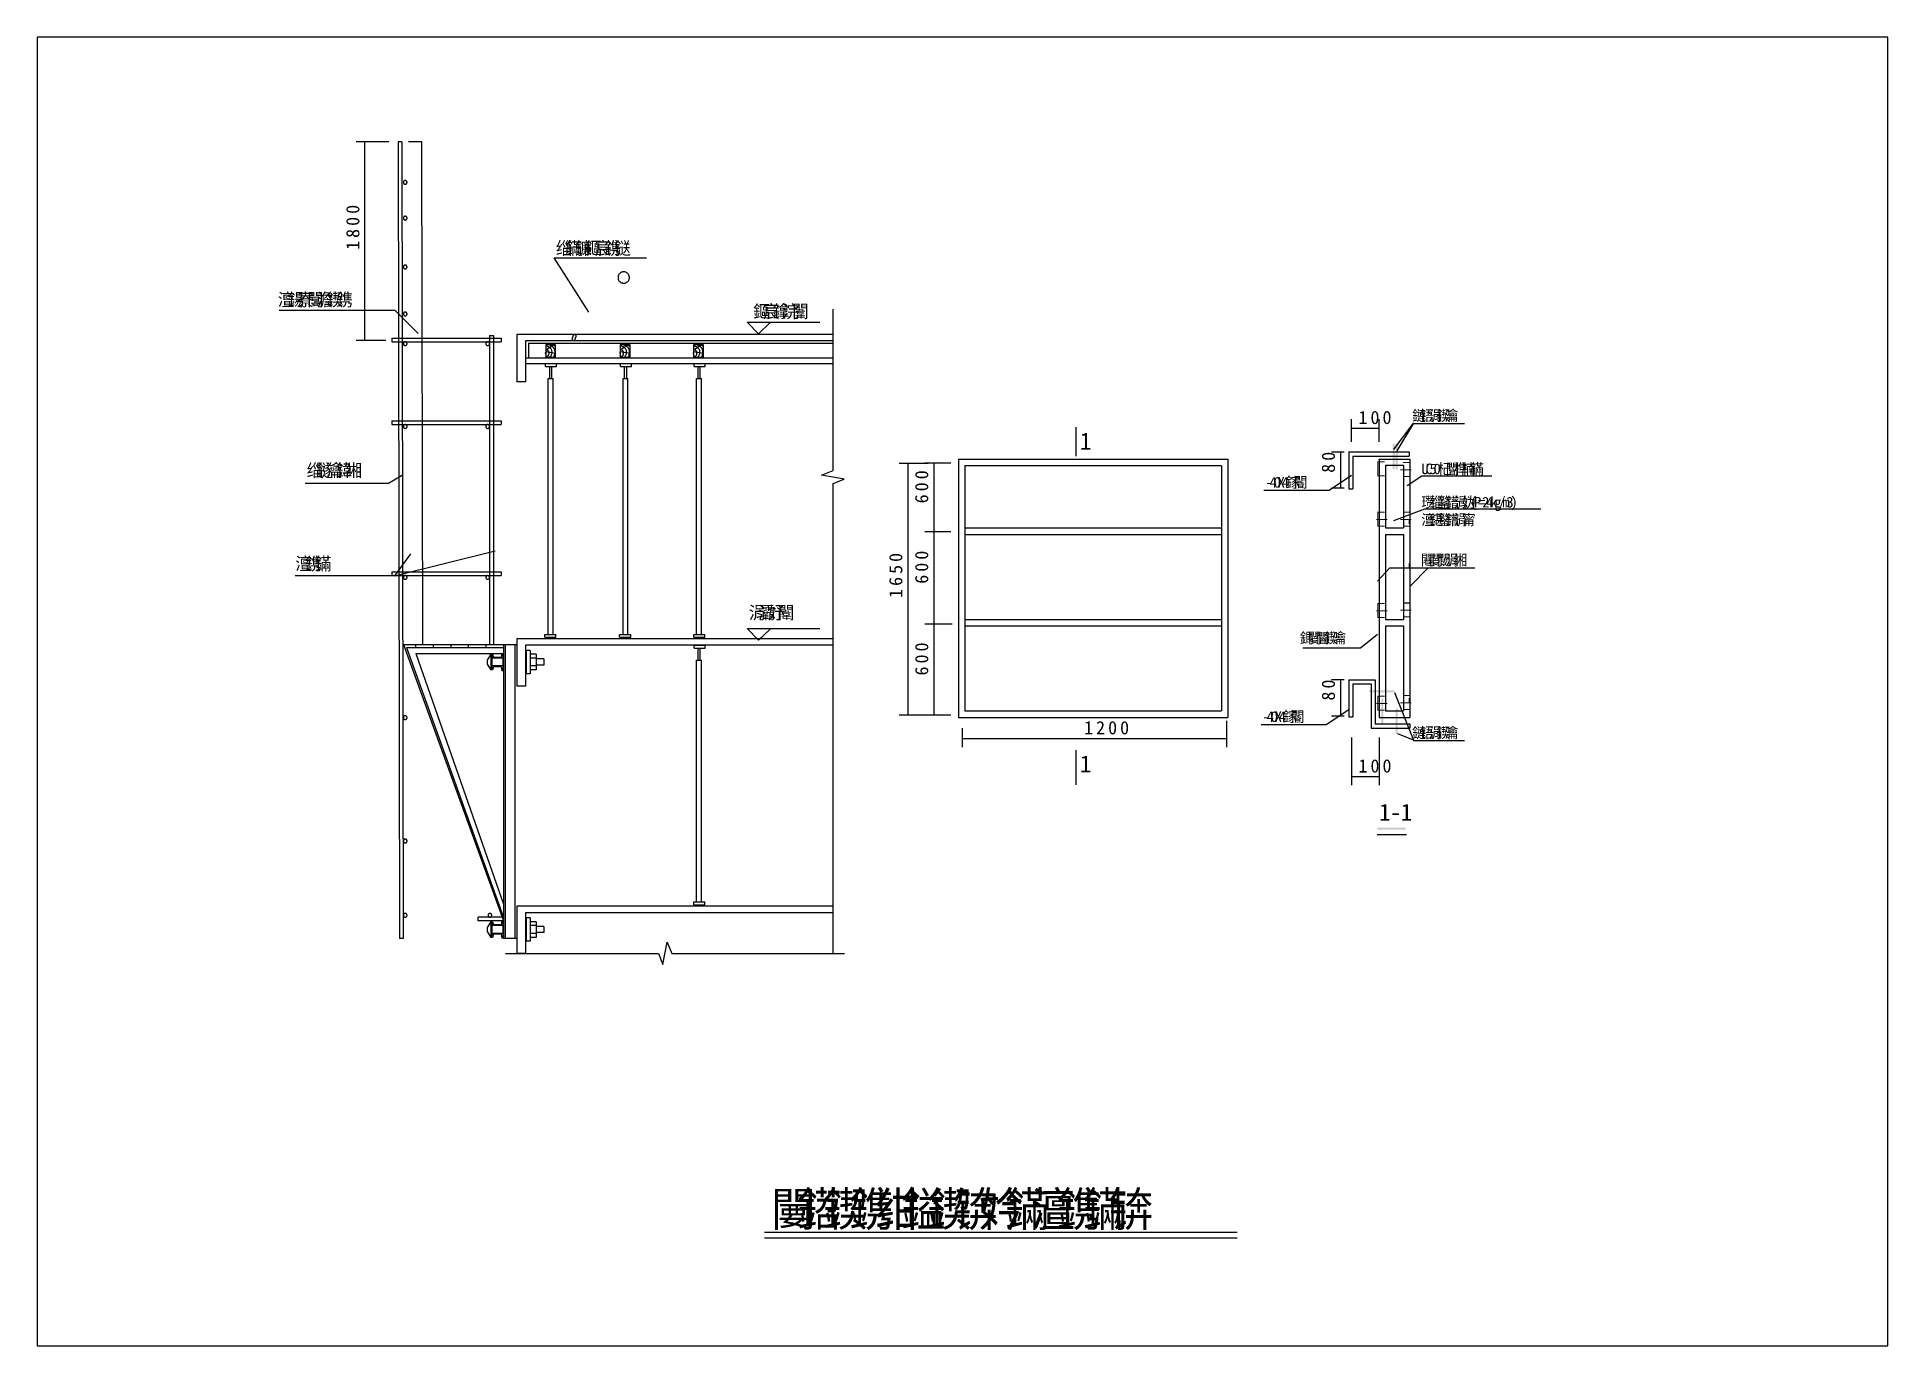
# Model space of a CAD drawing. Header units: metres. Extents: x 0 to 420, y 0 to 297.
import ezdxf

# ---------------------------------------------------------------- set-up
doc = ezdxf.new("R2010")
doc.units = ezdxf.units.M

msp = doc.modelspace()

# ---------------------------------------------------------------- linework, layer by layer
for p, q in [((420, 297), (0, 297)), ((0, 297), (0, 0)), ((420, 0), (420, 297)), ((79.86, 273.2), (72.39, 273.2)), ((74.39, 228.15), (74.39, 273.2)), ((81.96, 273.2), (82.26, 92.46)), ((82.81, 273.2), (81.96, 273.2)), ((82.81, 273.2), (83.11, 92.46)), ((87.29, 273.21), (84.3, 273.21)), ((87.21, 273.21), (87.44, 159.13)), ((125.21, 234.55), (117.35, 246.89)), ((117.35, 246.89), (138.3, 246.89)), ((180.63, 198.65), (180.63, 235.28)), ((81.26, 234.95), (54.91, 234.95)), ((86.48, 229.73), (81.26, 234.95)), ((161.16, 232.31), (177.66, 232.31)), ((161.16, 232.31), (163.7, 229.67)), ((163.7, 229.67), (166.35, 232.21)), ((79.16, 228.15), (72.39, 228.15)), ((80.49, 228.7), (105.32, 228.7)), ((80.49, 228.7), (80.49, 227.85)), ((80.49, 227.85), (105.32, 227.85)), ((102.69, 229.28), (102.69, 159.13)), ((102.69, 229.28), (103.55, 229.28)), ((103.55, 229.28), (103.55, 159.13)), ((105.32, 228.7), (105.32, 227.85)), ((108.88, 229.54), (108.88, 218.79)), ((180.63, 229.54), (108.88, 229.54)), ((110.81, 228.06), (110.81, 218.79)), ((180.63, 228.06), (110.81, 228.06)), ((111.54, 227.55), (180.63, 227.55)), ((111.54, 227.51), (111.54, 224.19)), ((117.67, 227.17), (115.42, 227.17)), ((115.42, 226.03), (117.18, 227.17)), ((115.42, 227.17), (115.42, 224.39)), ((115.42, 227.17), (115.42, 227.17)), ((117.67, 224.39), (117.67, 227.17)), ((121.75, 229.48), (121.33, 228.36)), ((121.33, 228.36), (121.98, 228.1)), ((122.4, 229.24), (121.75, 229.48)), ((121.98, 228.1), (122.4, 229.24)), ((132.34, 227.17), (132.34, 224.39)), ((132.34, 226.03), (134.09, 227.17)), ((132.34, 227.17), (132.34, 227.17)), ((134.58, 227.17), (132.34, 227.17)), ((134.58, 224.39), (134.58, 227.17)), ((148.98, 226.03), (150.74, 227.17)), ((151.23, 227.17), (148.98, 227.17)), ((148.98, 227.17), (148.98, 224.39)), ((148.98, 227.17), (148.98, 227.17)), ((151.23, 224.39), (151.23, 227.17)), ((110.81, 224.19), (180.63, 224.19)), ((110.81, 222.96), (180.63, 222.96)), ((115.39, 222.89), (117.9, 222.89)), ((115.39, 222.24), (115.39, 222.89)), ((115.42, 225.64), (117.67, 225.3)), ((115.42, 224.39), (117.67, 224.39)), ((117.9, 222.24), (117.9, 222.89)), ((132.34, 225.64), (134.58, 225.3)), ((132.34, 224.39), (134.58, 224.39)), ((132.39, 222.89), (134.9, 222.89)), ((132.39, 222.24), (132.39, 222.89)), ((134.9, 222.24), (134.9, 222.89)), ((148.98, 225.64), (151.23, 225.3)), ((148.98, 224.39), (151.23, 224.39)), ((149.08, 222.89), (151.59, 222.89)), ((149.08, 222.24), (149.08, 222.89)), ((151.59, 222.24), (151.59, 222.89)), ((110.81, 218.79), (108.88, 218.79)), ((115.39, 222.24), (117.9, 222.24)), ((116.02, 161.55), (116.02, 219.5)), ((116.02, 219.5), (117.14, 219.5)), ((116.33, 219.5), (116.33, 222.24)), ((116.8, 219.5), (116.8, 222.24)), ((117.14, 161.55), (117.14, 219.5)), ((132.39, 222.24), (134.9, 222.24)), ((132.97, 161.55), (132.97, 219.5)), ((132.97, 219.5), (134.09, 219.5)), ((133.33, 219.5), (133.33, 222.24)), ((133.8, 219.5), (133.8, 222.24)), ((134.09, 161.55), (134.09, 219.5)), ((149.08, 222.24), (151.59, 222.24)), ((149.67, 161.55), (149.67, 219.5)), ((149.67, 219.5), (150.79, 219.5)), ((150.02, 219.5), (150.02, 222.24)), ((150.49, 219.5), (150.49, 222.24)), ((150.79, 161.55), (150.79, 219.5)), ((298.26, 205.14), (298.26, 210.27)), ((304.58, 205.14), (304.58, 210.27)), ((80.49, 209.91), (105.32, 209.91)), ((80.49, 209.91), (80.49, 209.06)), ((80.49, 209.06), (105.32, 209.06)), ((105.32, 209.91), (105.32, 209.06)), ((235.71, 208.45), (235.71, 201.88)), ((298.26, 208.27), (304.58, 208.27)), ((307.85, 203.42), (312.32, 209.4)), ((312.32, 209.4), (308.58, 203.11)), ((312.26, 209.31), (323.93, 209.31)), ((296.6, 202.82), (293.75, 202.82)), ((295.75, 202.82), (295.75, 194.61)), ((297.63, 202.87), (297.63, 194.46)), ((297.63, 202.87), (311.39, 202.87)), ((298.6, 201.9), (311.39, 201.9)), ((298.6, 201.9), (298.6, 194.46)), ((311.39, 202.87), (311.39, 201.9)), ((83.08, 197.67), (79.76, 195.68)), ((178.02, 197.61), (180.63, 198.65)), ((183.13, 196.69), (178.02, 197.61)), ((202.21, 200.27), (195.6, 200.27)), ((197.6, 200.27), (197.6, 143.13)), ((207.36, 200.29), (201.48, 200.29)), ((203.48, 200.29), (203.48, 184.76)), ((209.08, 201.2), (270.24, 201.2)), ((209.08, 201.2), (209.08, 142.63)), ((210.53, 199.7), (210.57, 199.75)), ((210.53, 199.7), (210.53, 144.13)), ((210.57, 199.75), (268.74, 199.75)), ((268.79, 199.7), (268.79, 144.13)), ((270.24, 201.2), (270.24, 142.63)), ((298.29, 197.48), (293.17, 194.07)), ((304.53, 201.15), (304.58, 201.2)), ((304.53, 201.15), (304.53, 142.63)), ((304.58, 201.2), (311.47, 201.2)), ((305.98, 199.83), (305.98, 185.61)), ((305.98, 199.83), (310.03, 199.83)), ((305.98, 199.7), (306.03, 199.75)), ((310.03, 199.83), (310.03, 185.61)), ((310.89, 195.23), (314.25, 197.43)), ((311.47, 201.2), (311.47, 142.63)), ((314.25, 197.43), (330.13, 197.43)), ((79.76, 195.68), (60.87, 195.68)), ((180.63, 195.66), (183.13, 196.69)), ((180.63, 89.04), (180.63, 195.66)), ((293.17, 194.07), (278.39, 194.07)), ((296.6, 194.61), (293.75, 194.61)), ((297.63, 194.46), (298.6, 194.46)), ((307.91, 187.29), (314.88, 189.98)), ((310.03, 189.5), (309.98, 189.55)), ((314.88, 189.98), (341.21, 189.98)), ((210.53, 185.61), (268.79, 185.61)), ((305.98, 185.61), (310.03, 185.61)), ((311.39, 187.5), (311.39, 186.53)), ((207.36, 184.76), (201.48, 184.76)), ((207.36, 184.76), (201.48, 184.76)), ((203.48, 184.76), (203.48, 163.81)), ((210.53, 184.16), (268.79, 184.16)), ((305.98, 184.16), (305.98, 164.85)), ((305.98, 184.16), (310.03, 184.16)), ((310.03, 184.16), (310.03, 164.85)), ((81.09, 174.75), (103.95, 180.38)), ((84.73, 179.71), (81.09, 174.75)), ((304.2, 173.55), (306.93, 176.59)), ((306.93, 176.59), (326.26, 176.59)), ((311.39, 177.52), (311.39, 176.55)), ((311.66, 172.5), (315.65, 176.59)), ((81.09, 174.75), (58.55, 174.75)), ((80.49, 175.66), (105.32, 175.66)), ((80.49, 175.66), (80.49, 174.81)), ((80.49, 174.81), (105.32, 174.81)), ((105.32, 175.66), (105.32, 174.81)), ((310.03, 174.35), (309.98, 174.4)), ((310.03, 168.91), (309.98, 168.96)), ((310.03, 169.22), (310.03, 164.85)), ((207.62, 163.81), (201.48, 163.81)), ((207.62, 163.81), (201.48, 163.81)), ((203.48, 163.81), (203.48, 143.11)), ((210.53, 164.85), (268.79, 164.85)), ((305.98, 164.85), (310.03, 164.85)), ((180.63, 160.46), (108.88, 160.46)), ((108.88, 160.46), (108.88, 149.72)), ((115.2, 161.45), (117.71, 161.45)), ((115.2, 160.8), (115.2, 161.45)), ((115.2, 160.8), (117.71, 160.8)), ((117.71, 160.8), (117.71, 161.45)), ((132.2, 160.8), (132.2, 161.45)), ((132.2, 161.45), (134.71, 161.45)), ((132.2, 160.8), (134.71, 160.8)), ((134.71, 160.8), (134.71, 161.45)), ((149.05, 161.45), (151.56, 161.45)), ((149.05, 160.8), (149.05, 161.45)), ((149.05, 160.8), (151.56, 160.8)), ((151.56, 160.8), (151.56, 161.45)), ((161.16, 162.79), (177.66, 162.79)), ((161.16, 162.79), (163.7, 160.14)), ((163.7, 160.14), (166.35, 162.68)), ((210.53, 163.4), (268.79, 163.4)), ((304.15, 161.41), (300.3, 158.33)), ((305.98, 163.4), (305.98, 144.08)), ((305.98, 163.4), (310.03, 163.4)), ((310.03, 163.4), (310.03, 149.91)), ((310.03, 163.4), (310.03, 144.08)), ((83.12, 159.13), (105.86, 96.45)), ((83.12, 159.13), (108.88, 159.13)), ((83.85, 158.46), (105.86, 97.25)), ((83.85, 158.46), (105.86, 158.46)), ((85.87, 159.13), (85.87, 158.46)), ((85.99, 157.13), (105.86, 100.25)), ((85.99, 157.13), (105.86, 157.13)), ((89.87, 159.13), (89.87, 158.46)), ((93.87, 159.13), (93.87, 158.46)), ((97.86, 159.13), (97.86, 158.46)), ((101.86, 159.13), (101.86, 158.46)), ((103.01, 156.95), (102.13, 155.62)), ((102.13, 155.62), (102.13, 154.73)), ((103.01, 156.95), (103.01, 153.4)), ((103.37, 156.95), (103.01, 156.95)), ((103.19, 156.95), (103.19, 153.4)), ((105.68, 156.07), (103.19, 156.07)), ((103.37, 156.95), (103.55, 156.24)), ((105.32, 156.24), (103.55, 156.24)), ((105.5, 157.13), (105.32, 156.24)), ((105.68, 157.13), (105.68, 153.22)), ((105.86, 159.13), (105.86, 92.54)), ((105.86, 157.13), (105.86, 153.22)), ((106.21, 159.13), (106.21, 92.54)), ((108.43, 159.13), (108.43, 92.54)), ((180.63, 158.99), (110.81, 158.99)), ((110.81, 158.99), (110.81, 149.72)), ((111.02, 157.84), (111.02, 152.51)), ((111.91, 157.84), (111.02, 157.84)), ((111.91, 157.84), (111.91, 152.51)), ((113.24, 156.95), (111.91, 156.95)), ((113.24, 156.07), (111.91, 156.07)), ((113.24, 156.95), (113.24, 153.4)), ((115.02, 155.89), (113.24, 155.89)), ((115.02, 155.89), (115.02, 154.47)), ((149.08, 158.99), (151.59, 158.99)), ((149.08, 158.34), (149.08, 158.99)), ((149.08, 158.34), (151.59, 158.34)), ((149.67, 100.87), (149.67, 155.6)), ((149.67, 155.6), (150.79, 155.6)), ((150.02, 155.6), (150.02, 158.34)), ((150.49, 155.6), (150.49, 158.34)), ((150.79, 100.87), (150.79, 155.6)), ((151.59, 158.34), (151.59, 158.99)), ((300.3, 158.33), (287.21, 158.33)), ((310.03, 159.41), (309.98, 159.46)), ((102.13, 154.73), (103.01, 153.4)), ((103.37, 153.4), (103.01, 153.4)), ((105.68, 154.29), (103.19, 154.29)), ((103.55, 154.11), (103.37, 153.4)), ((105.32, 154.11), (103.55, 154.11)), ((105.32, 154.11), (105.5, 153.22)), ((105.86, 153.22), (105.5, 153.22)), ((111.91, 152.51), (111.02, 152.51)), ((113.24, 154.29), (111.91, 154.29)), ((113.24, 153.4), (111.91, 153.4)), ((115.02, 154.47), (113.24, 154.47)), ((110.81, 149.72), (108.88, 149.72)), ((296.6, 151.13), (293.75, 151.13)), ((295.75, 151.13), (295.75, 142.93)), ((297.63, 151.18), (297.63, 142.78)), ((297.63, 151.18), (303.67, 151.18)), ((298.6, 150.22), (298.6, 142.78)), ((298.6, 150.22), (302.7, 150.22)), ((302.7, 150.22), (302.7, 150.21)), ((302.7, 150.21), (302.7, 140.19)), ((303.67, 151.18), (303.67, 141.16)), ((303.67, 151.18), (303.67, 151.18)), ((308.01, 148.31), (312.32, 137.45)), ((310.03, 147.91), (309.98, 147.96)), ((202.21, 143.13), (195.6, 143.13)), ((207.36, 143.11), (201.48, 143.11)), ((210.53, 144.13), (210.57, 144.08)), ((210.57, 144.08), (268.74, 144.08)), ((268.74, 144.08), (268.79, 144.13)), ((297.63, 144.31), (292.51, 140.91)), ((296.6, 142.93), (293.75, 142.93)), ((305.98, 144.08), (310.03, 144.08)), ((311.39, 146.99), (311.39, 146.03)), ((209.08, 142.63), (270.24, 142.63)), ((209.9, 140.17), (209.9, 135.87)), ((269.9, 141.81), (269.9, 135.87)), ((292.51, 140.91), (277.74, 140.91)), ((297.63, 142.78), (298.6, 142.78)), ((302.7, 140.19), (303.67, 140.19)), ((302.7, 140.19), (302.71, 140.19)), ((302.71, 140.19), (311.47, 140.19)), ((303.67, 141.16), (303.67, 141.15)), ((303.67, 141.15), (311.47, 141.15)), ((304.53, 142.63), (311.47, 142.63)), ((312.32, 137.45), (308.75, 138.87)), ((311.47, 141.15), (311.47, 140.19)), ((311.47, 141.15), (311.47, 141.15)), ((311.47, 140.19), (311.47, 140.19)), ((209.9, 137.87), (269.9, 137.87)), ((235.71, 135.21), (235.71, 127.33)), ((298.26, 138.07), (298.26, 127.21)), ((304.58, 138.07), (304.58, 127.21)), ((312.26, 137.36), (323.93, 137.36)), ((298.26, 129.21), (304.58, 129.21)), ((304.11, 116.08), (310.78, 116.08)), ((105.43, 97.3), (100.1, 97.3)), ((100.1, 96.45), (100.1, 97.3)), ((180.63, 99.78), (108.88, 99.78)), ((108.88, 99.78), (108.88, 89.04)), ((110.81, 98.31), (110.81, 89.04)), ((180.63, 98.31), (110.81, 98.31)), ((111.02, 97.16), (111.02, 91.83)), ((111.91, 97.16), (111.02, 97.16)), ((111.91, 97.16), (111.91, 91.83)), ((149.05, 100.77), (151.56, 100.77)), ((149.05, 100.12), (149.05, 100.77)), ((149.05, 100.12), (151.56, 100.12)), ((151.56, 100.12), (151.56, 100.77)), ((83.11, 92.46), (82.26, 92.46)), ((105.86, 96.45), (100.1, 96.45)), ((103.01, 96.27), (102.13, 94.94)), ((102.13, 94.94), (102.13, 94.05)), ((102.13, 94.05), (103.01, 92.72)), ((103.01, 96.27), (103.01, 92.72)), ((103.37, 96.27), (103.01, 96.27)), ((103.37, 92.72), (103.01, 92.72)), ((103.19, 96.27), (103.19, 92.72)), ((105.68, 95.39), (103.19, 95.39)), ((105.68, 93.61), (103.19, 93.61)), ((103.37, 96.27), (103.55, 95.56)), ((103.55, 93.43), (103.37, 92.72)), ((105.32, 95.56), (103.55, 95.56)), ((105.32, 93.43), (103.55, 93.43)), ((105.5, 96.45), (105.32, 95.56)), ((105.32, 93.43), (105.5, 92.54)), ((105.86, 92.54), (105.5, 92.54)), ((105.68, 96.45), (105.68, 92.54)), ((105.86, 96.45), (105.86, 92.54)), ((105.86, 92.54), (108.88, 92.54)), ((113.24, 96.27), (111.91, 96.27)), ((113.24, 95.39), (111.91, 95.39)), ((113.24, 93.61), (111.91, 93.61)), ((113.24, 92.72), (111.91, 92.72)), ((113.24, 96.27), (113.24, 92.72)), ((115.02, 95.21), (113.24, 95.21)), ((115.02, 93.79), (113.24, 93.79)), ((115.02, 95.21), (115.02, 93.79)), ((106.32, 89.04), (141.01, 89.04)), ((110.81, 89.04), (108.88, 89.04)), ((111.91, 91.83), (111.02, 91.83)), ((141.01, 89.04), (142.04, 86.54)), ((142.04, 86.54), (142.96, 91.65)), ((142.96, 91.65), (144.01, 89.04)), ((144.01, 89.04), (183.25, 89.04)), ((165.07, 25.84), (272.36, 25.84)), ((165.07, 24.52), (272.36, 24.52)), ((0, 0), (420, 0))]:
    msp.add_line(p, q)
for points in [[(83.97, 264.01), (83.97, 264.05), (83.96, 264.09), (83.95, 264.13), (83.94, 264.17), (83.92, 264.21), (83.9, 264.25), (83.87, 264.28), (83.85, 264.31), (83.82, 264.34), (83.78, 264.37), (83.75, 264.39), (83.71, 264.4), (83.67, 264.42), (83.63, 264.43), (83.59, 264.44), (83.54, 264.44), (83.5, 264.44), (83.46, 264.43), (83.42, 264.42), (83.38, 264.4), (83.34, 264.39), (83.31, 264.37), (83.27, 264.34), (83.24, 264.31), (83.22, 264.28), (83.19, 264.25), (83.17, 264.21), (83.15, 264.17), (83.14, 264.13), (83.13, 264.09), (83.12, 264.05), (83.12, 264.01), (83.12, 263.97), (83.13, 263.93), (83.14, 263.89), (83.15, 263.85), (83.17, 263.81), (83.19, 263.77), (83.22, 263.74), (83.24, 263.71), (83.27, 263.68), (83.31, 263.66), (83.34, 263.64), (83.38, 263.62), (83.42, 263.6), (83.46, 263.59), (83.5, 263.59), (83.54, 263.58), (83.59, 263.59), (83.63, 263.59), (83.67, 263.6), (83.71, 263.62), (83.75, 263.64), (83.78, 263.66), (83.82, 263.68), (83.85, 263.71), (83.87, 263.74), (83.9, 263.77), (83.92, 263.81), (83.94, 263.85), (83.95, 263.89), (83.96, 263.93), (83.97, 263.97), (83.97, 264.01)], [(83.97, 255.91), (83.97, 255.95), (83.96, 255.99), (83.95, 256.03), (83.94, 256.07), (83.92, 256.11), (83.9, 256.14), (83.87, 256.18), (83.85, 256.21), (83.82, 256.24), (83.78, 256.26), (83.75, 256.28), (83.71, 256.3), (83.67, 256.31), (83.63, 256.32), (83.59, 256.33), (83.54, 256.33), (83.5, 256.33), (83.46, 256.32), (83.42, 256.31), (83.38, 256.3), (83.34, 256.28), (83.31, 256.26), (83.27, 256.24), (83.24, 256.21), (83.22, 256.18), (83.19, 256.14), (83.17, 256.11), (83.15, 256.07), (83.14, 256.03), (83.13, 255.99), (83.12, 255.95), (83.12, 255.91), (83.12, 255.86), (83.13, 255.82), (83.14, 255.78), (83.15, 255.74), (83.17, 255.71), (83.19, 255.67), (83.22, 255.64), (83.24, 255.6), (83.27, 255.58), (83.31, 255.55), (83.34, 255.53), (83.38, 255.51), (83.42, 255.5), (83.46, 255.49), (83.5, 255.48), (83.54, 255.48), (83.59, 255.48), (83.63, 255.49), (83.67, 255.5), (83.71, 255.51), (83.75, 255.53), (83.78, 255.55), (83.82, 255.58), (83.85, 255.6), (83.87, 255.64), (83.9, 255.67), (83.92, 255.71), (83.94, 255.74), (83.95, 255.78), (83.96, 255.82), (83.97, 255.86), (83.97, 255.91)], [(83.97, 244.84), (83.97, 244.88), (83.96, 244.92), (83.95, 244.96), (83.94, 245), (83.92, 245.04), (83.9, 245.07), (83.87, 245.11), (83.85, 245.14), (83.82, 245.17), (83.78, 245.19), (83.75, 245.21), (83.71, 245.23), (83.67, 245.24), (83.63, 245.25), (83.59, 245.26), (83.54, 245.26), (83.5, 245.26), (83.46, 245.25), (83.42, 245.24), (83.38, 245.23), (83.34, 245.21), (83.31, 245.19), (83.27, 245.17), (83.24, 245.14), (83.22, 245.11), (83.19, 245.07), (83.17, 245.04), (83.15, 245), (83.14, 244.96), (83.13, 244.92), (83.12, 244.88), (83.12, 244.84), (83.12, 244.8), (83.13, 244.75), (83.14, 244.71), (83.15, 244.67), (83.17, 244.64), (83.19, 244.6), (83.22, 244.57), (83.24, 244.54), (83.27, 244.51), (83.31, 244.48), (83.34, 244.46), (83.38, 244.44), (83.42, 244.43), (83.46, 244.42), (83.5, 244.41), (83.54, 244.41), (83.59, 244.41), (83.63, 244.42), (83.67, 244.43), (83.71, 244.44), (83.75, 244.46), (83.78, 244.48), (83.82, 244.51), (83.85, 244.54), (83.87, 244.57), (83.9, 244.6), (83.92, 244.64), (83.94, 244.67), (83.95, 244.71), (83.96, 244.75), (83.97, 244.8), (83.97, 244.84)], [(134.41, 242.43), (134.41, 242.55), (134.39, 242.68), (134.36, 242.8), (134.31, 242.92), (134.26, 243.04), (134.2, 243.15), (134.12, 243.25), (134.03, 243.34), (133.94, 243.43), (133.84, 243.5), (133.73, 243.57), (133.62, 243.62), (133.5, 243.67), (133.37, 243.7), (133.25, 243.71), (133.12, 243.72), (132.99, 243.71), (132.87, 243.7), (132.75, 243.67), (132.63, 243.62), (132.51, 243.57), (132.4, 243.5), (132.3, 243.43), (132.21, 243.34), (132.12, 243.25), (132.05, 243.15), (131.98, 243.04), (131.93, 242.92), (131.88, 242.8), (131.85, 242.68), (131.83, 242.55), (131.83, 242.43), (131.83, 242.3), (131.85, 242.18), (131.88, 242.05), (131.93, 241.93), (131.98, 241.82), (132.05, 241.71), (132.12, 241.61), (132.21, 241.51), (132.3, 241.43), (132.4, 241.35), (132.51, 241.29), (132.63, 241.23), (132.75, 241.19), (132.87, 241.16), (132.99, 241.14), (133.12, 241.14), (133.25, 241.14), (133.37, 241.16), (133.5, 241.19), (133.62, 241.23), (133.73, 241.29), (133.84, 241.35), (133.94, 241.43), (134.03, 241.51), (134.12, 241.61), (134.2, 241.71), (134.26, 241.82), (134.31, 241.93), (134.36, 242.05), (134.39, 242.18), (134.41, 242.3), (134.41, 242.43)], [(83.97, 234.18), (83.97, 234.22), (83.96, 234.26), (83.95, 234.3), (83.94, 234.34), (83.92, 234.38), (83.9, 234.42), (83.87, 234.45), (83.85, 234.48), (83.82, 234.51), (83.78, 234.53), (83.75, 234.55), (83.71, 234.57), (83.67, 234.59), (83.63, 234.6), (83.59, 234.6), (83.54, 234.6), (83.5, 234.6), (83.46, 234.6), (83.42, 234.59), (83.38, 234.57), (83.34, 234.55), (83.31, 234.53), (83.27, 234.51), (83.24, 234.48), (83.22, 234.45), (83.19, 234.42), (83.17, 234.38), (83.15, 234.34), (83.14, 234.3), (83.13, 234.26), (83.12, 234.22), (83.12, 234.18), (83.12, 234.14), (83.13, 234.1), (83.14, 234.05), (83.15, 234.02), (83.17, 233.98), (83.19, 233.94), (83.22, 233.91), (83.24, 233.88), (83.27, 233.85), (83.31, 233.82), (83.34, 233.8), (83.38, 233.78), (83.42, 233.77), (83.46, 233.76), (83.5, 233.75), (83.54, 233.75), (83.59, 233.75), (83.63, 233.76), (83.67, 233.77), (83.71, 233.78), (83.75, 233.8), (83.78, 233.82), (83.82, 233.85), (83.85, 233.88), (83.87, 233.91), (83.9, 233.94), (83.92, 233.98), (83.94, 234.02), (83.95, 234.05), (83.96, 234.1), (83.97, 234.14), (83.97, 234.18)], [(83.97, 227.43), (83.97, 227.47), (83.96, 227.51), (83.95, 227.55), (83.94, 227.59), (83.92, 227.63), (83.9, 227.66), (83.87, 227.7), (83.85, 227.73), (83.82, 227.75), (83.78, 227.78), (83.75, 227.8), (83.71, 227.82), (83.67, 227.83), (83.63, 227.84), (83.59, 227.85), (83.54, 227.85), (83.5, 227.85), (83.46, 227.84), (83.42, 227.83), (83.38, 227.82), (83.34, 227.8), (83.31, 227.78), (83.27, 227.75), (83.24, 227.73), (83.22, 227.7), (83.19, 227.66), (83.17, 227.63), (83.15, 227.59), (83.14, 227.55), (83.13, 227.51), (83.12, 227.47), (83.12, 227.43), (83.12, 227.38), (83.13, 227.34), (83.14, 227.3), (83.15, 227.26), (83.17, 227.22), (83.19, 227.19), (83.22, 227.15), (83.24, 227.12), (83.27, 227.1), (83.31, 227.07), (83.34, 227.05), (83.38, 227.03), (83.42, 227.02), (83.46, 227.01), (83.5, 227), (83.54, 227), (83.59, 227), (83.63, 227.01), (83.67, 227.02), (83.71, 227.03), (83.75, 227.05), (83.78, 227.07), (83.82, 227.1), (83.85, 227.12), (83.87, 227.15), (83.9, 227.19), (83.92, 227.22), (83.94, 227.26), (83.95, 227.3), (83.96, 227.34), (83.97, 227.38), (83.97, 227.43)], [(102.69, 227.43), (102.69, 227.47), (102.69, 227.51), (102.68, 227.55), (102.66, 227.59), (102.64, 227.63), (102.62, 227.66), (102.6, 227.7), (102.57, 227.73), (102.54, 227.75), (102.5, 227.78), (102.47, 227.8), (102.43, 227.82), (102.39, 227.83), (102.35, 227.84), (102.31, 227.85), (102.27, 227.85), (102.23, 227.85), (102.18, 227.84), (102.14, 227.83), (102.1, 227.82), (102.07, 227.8), (102.03, 227.78), (102, 227.75), (101.97, 227.73), (101.94, 227.7), (101.91, 227.66), (101.89, 227.63), (101.87, 227.59), (101.86, 227.55), (101.85, 227.51), (101.84, 227.47), (101.84, 227.43), (101.84, 227.38), (101.85, 227.34), (101.86, 227.3), (101.87, 227.26), (101.89, 227.22), (101.91, 227.19), (101.94, 227.15), (101.97, 227.12), (102, 227.1), (102.03, 227.07), (102.07, 227.05), (102.1, 227.03), (102.14, 227.02), (102.18, 227.01), (102.23, 227), (102.27, 227), (102.31, 227), (102.35, 227.01), (102.39, 227.02), (102.43, 227.03), (102.47, 227.05), (102.5, 227.07), (102.54, 227.1), (102.57, 227.12), (102.6, 227.15), (102.62, 227.19), (102.64, 227.22), (102.66, 227.26), (102.68, 227.3), (102.69, 227.34), (102.69, 227.38), (102.69, 227.43)], [(116.37, 224.39), (116.47, 224.48), (116.56, 224.58), (116.64, 224.69), (116.71, 224.8), (116.77, 224.93), (116.81, 225.05), (116.85, 225.19), (116.87, 225.32), (116.87, 225.46), (116.87, 225.59), (116.85, 225.73), (116.81, 225.86), (116.77, 225.99), (116.71, 226.11), (116.64, 226.23), (116.56, 226.34), (116.47, 226.44), (116.37, 226.53), (116.26, 226.61), (116.14, 226.68), (116.02, 226.74), (115.89, 226.79), (115.76, 226.82), (115.62, 226.84), (115.48, 226.85), (115.42, 226.84)], [(117.2, 224.39), (117.26, 224.48), (117.35, 224.62), (117.42, 224.78), (117.48, 224.94), (117.52, 225.1), (117.55, 225.27), (117.55, 225.44), (117.55, 225.61), (117.52, 225.78), (117.48, 225.94), (117.42, 226.1), (117.35, 226.26), (117.26, 226.4), (117.16, 226.54), (117.05, 226.66), (116.92, 226.78), (116.78, 226.88), (116.64, 226.97), (116.49, 227.04), (116.33, 227.1), (116.16, 227.14), (115.99, 227.16), (115.82, 227.17), (115.78, 227.17)], [(117.67, 226.71), (117.64, 226.73), (117.47, 226.89), (117.27, 227.03), (117.07, 227.15), (117.04, 227.17)], [(133.28, 224.39), (133.38, 224.48), (133.47, 224.58), (133.55, 224.69), (133.62, 224.8), (133.68, 224.93), (133.73, 225.05), (133.76, 225.19), (133.78, 225.32), (133.79, 225.46), (133.78, 225.59), (133.76, 225.73), (133.73, 225.86), (133.68, 225.99), (133.62, 226.11), (133.55, 226.23), (133.47, 226.34), (133.38, 226.44), (133.28, 226.53), (133.17, 226.61), (133.05, 226.68), (132.93, 226.74), (132.8, 226.79), (132.67, 226.82), (132.54, 226.84), (132.4, 226.85), (132.34, 226.84)], [(134.11, 224.39), (134.18, 224.48), (134.26, 224.62), (134.34, 224.78), (134.39, 224.94), (134.44, 225.1), (134.46, 225.27), (134.47, 225.44), (134.46, 225.61), (134.44, 225.78), (134.39, 225.94), (134.34, 226.1), (134.26, 226.26), (134.18, 226.4), (134.08, 226.54), (133.96, 226.66), (133.84, 226.78), (133.7, 226.88), (133.55, 226.97), (133.4, 227.04), (133.24, 227.1), (133.07, 227.14), (132.91, 227.16), (132.74, 227.17), (132.7, 227.17)], [(134.58, 226.71), (134.56, 226.73), (134.38, 226.89), (134.19, 227.03), (133.98, 227.15), (133.95, 227.17)], [(149.93, 224.39), (150.03, 224.48), (150.12, 224.58), (150.2, 224.69), (150.27, 224.8), (150.33, 224.93), (150.37, 225.05), (150.41, 225.19), (150.43, 225.32), (150.43, 225.46), (150.43, 225.59), (150.41, 225.73), (150.37, 225.86), (150.33, 225.99), (150.27, 226.11), (150.2, 226.23), (150.12, 226.34), (150.03, 226.44), (149.93, 226.53), (149.82, 226.61), (149.7, 226.68), (149.58, 226.74), (149.45, 226.79), (149.32, 226.82), (149.18, 226.84), (149.05, 226.85), (148.98, 226.84)], [(150.76, 224.39), (150.82, 224.48), (150.91, 224.62), (150.98, 224.78), (151.04, 224.94), (151.08, 225.1), (151.11, 225.27), (151.11, 225.44), (151.11, 225.61), (151.08, 225.78), (151.04, 225.94), (150.98, 226.1), (150.91, 226.26), (150.82, 226.4), (150.72, 226.54), (150.61, 226.66), (150.48, 226.78), (150.35, 226.88), (150.2, 226.97), (150.05, 227.04), (149.89, 227.1), (149.72, 227.14), (149.55, 227.16), (149.38, 227.17), (149.35, 227.17)], [(151.23, 226.71), (151.2, 226.73), (151.03, 226.89), (150.83, 227.03), (150.63, 227.15), (150.6, 227.17)], [(115.42, 225.49), (115.41, 225.47), (115.39, 225.45), (115.37, 225.42), (115.36, 225.39), (115.35, 225.36), (115.34, 225.33), (115.34, 225.3), (115.33, 225.27), (115.34, 225.23), (115.34, 225.2), (115.35, 225.17), (115.36, 225.14), (115.37, 225.11), (115.39, 225.08), (115.41, 225.06), (115.42, 225.04)], [(115.42, 224.46), (115.47, 224.46), (115.55, 224.47), (115.62, 224.49), (115.7, 224.52), (115.77, 224.55), (115.84, 224.59), (115.9, 224.64), (115.96, 224.69), (116.01, 224.75), (116.06, 224.82), (116.1, 224.89), (116.14, 224.96), (116.16, 225.03), (116.18, 225.11), (116.19, 225.19), (116.2, 225.27), (116.19, 225.35), (116.18, 225.42), (116.16, 225.5), (116.14, 225.58), (116.1, 225.65), (116.06, 225.72), (116.01, 225.78), (115.96, 225.84), (115.9, 225.89), (115.84, 225.94), (115.77, 225.98), (115.7, 226.01), (115.62, 226.04), (115.55, 226.06), (115.47, 226.07), (115.42, 226.07)], [(132.34, 225.49), (132.32, 225.47), (132.3, 225.45), (132.29, 225.42), (132.27, 225.39), (132.26, 225.36), (132.25, 225.33), (132.25, 225.3), (132.25, 225.27), (132.25, 225.23), (132.25, 225.2), (132.26, 225.17), (132.27, 225.14), (132.29, 225.11), (132.3, 225.08), (132.32, 225.06), (132.34, 225.04)], [(132.34, 224.46), (132.38, 224.46), (132.46, 224.47), (132.54, 224.49), (132.61, 224.52), (132.69, 224.55), (132.75, 224.59), (132.82, 224.64), (132.88, 224.69), (132.93, 224.75), (132.98, 224.82), (133.02, 224.89), (133.05, 224.96), (133.08, 225.03), (133.1, 225.11), (133.11, 225.19), (133.11, 225.27), (133.11, 225.35), (133.1, 225.42), (133.08, 225.5), (133.05, 225.58), (133.02, 225.65), (132.98, 225.72), (132.93, 225.78), (132.88, 225.84), (132.82, 225.89), (132.75, 225.94), (132.69, 225.98), (132.61, 226.01), (132.54, 226.04), (132.46, 226.06), (132.38, 226.07), (132.34, 226.07)], [(148.98, 225.49), (148.97, 225.47), (148.95, 225.45), (148.93, 225.42), (148.92, 225.39), (148.91, 225.36), (148.9, 225.33), (148.9, 225.3), (148.89, 225.27), (148.9, 225.23), (148.9, 225.2), (148.91, 225.17), (148.92, 225.14), (148.93, 225.11), (148.95, 225.08), (148.97, 225.06), (148.98, 225.04)], [(148.98, 224.46), (149.03, 224.46), (149.11, 224.47), (149.18, 224.49), (149.26, 224.52), (149.33, 224.55), (149.4, 224.59), (149.46, 224.64), (149.52, 224.69), (149.57, 224.75), (149.62, 224.82), (149.66, 224.89), (149.7, 224.96), (149.72, 225.03), (149.74, 225.11), (149.75, 225.19), (149.76, 225.27), (149.75, 225.35), (149.74, 225.42), (149.72, 225.5), (149.7, 225.58), (149.66, 225.65), (149.62, 225.72), (149.57, 225.78), (149.52, 225.84), (149.46, 225.89), (149.4, 225.94), (149.33, 225.98), (149.26, 226.01), (149.18, 226.04), (149.11, 226.06), (149.03, 226.07), (148.98, 226.07)], [(83.97, 208.63), (83.97, 208.67), (83.96, 208.71), (83.95, 208.75), (83.94, 208.79), (83.92, 208.83), (83.9, 208.87), (83.87, 208.9), (83.85, 208.93), (83.82, 208.96), (83.78, 208.98), (83.75, 209.01), (83.71, 209.02), (83.67, 209.04), (83.63, 209.05), (83.59, 209.05), (83.54, 209.06), (83.5, 209.05), (83.46, 209.05), (83.42, 209.04), (83.38, 209.02), (83.34, 209.01), (83.31, 208.98), (83.27, 208.96), (83.24, 208.93), (83.22, 208.9), (83.19, 208.87), (83.17, 208.83), (83.15, 208.79), (83.14, 208.75), (83.13, 208.71), (83.12, 208.67), (83.12, 208.63), (83.12, 208.59), (83.13, 208.55), (83.14, 208.51), (83.15, 208.47), (83.17, 208.43), (83.19, 208.39), (83.22, 208.36), (83.24, 208.33), (83.27, 208.3), (83.31, 208.28), (83.34, 208.25), (83.38, 208.24), (83.42, 208.22), (83.46, 208.21), (83.5, 208.21), (83.54, 208.2), (83.59, 208.21), (83.63, 208.21), (83.67, 208.22), (83.71, 208.24), (83.75, 208.25), (83.78, 208.28), (83.82, 208.3), (83.85, 208.33), (83.87, 208.36), (83.9, 208.39), (83.92, 208.43), (83.94, 208.47), (83.95, 208.51), (83.96, 208.55), (83.97, 208.59), (83.97, 208.63)], [(102.69, 208.63), (102.69, 208.67), (102.69, 208.71), (102.68, 208.75), (102.66, 208.79), (102.64, 208.83), (102.62, 208.87), (102.6, 208.9), (102.57, 208.93), (102.54, 208.96), (102.5, 208.98), (102.47, 209.01), (102.43, 209.02), (102.39, 209.04), (102.35, 209.05), (102.31, 209.05), (102.27, 209.06), (102.23, 209.05), (102.18, 209.05), (102.14, 209.04), (102.1, 209.02), (102.07, 209.01), (102.03, 208.98), (102, 208.96), (101.97, 208.93), (101.94, 208.9), (101.91, 208.87), (101.89, 208.83), (101.87, 208.79), (101.86, 208.75), (101.85, 208.71), (101.84, 208.67), (101.84, 208.63), (101.84, 208.59), (101.85, 208.55), (101.86, 208.51), (101.87, 208.47), (101.89, 208.43), (101.91, 208.39), (101.94, 208.36), (101.97, 208.33), (102, 208.3), (102.03, 208.28), (102.07, 208.25), (102.1, 208.24), (102.14, 208.22), (102.18, 208.21), (102.23, 208.21), (102.27, 208.2), (102.31, 208.21), (102.35, 208.21), (102.39, 208.22), (102.43, 208.24), (102.47, 208.25), (102.5, 208.28), (102.54, 208.3), (102.57, 208.33), (102.6, 208.36), (102.62, 208.39), (102.64, 208.43), (102.66, 208.47), (102.68, 208.51), (102.69, 208.55), (102.69, 208.59), (102.69, 208.63)], [(83.97, 174.38), (83.97, 174.42), (83.96, 174.46), (83.95, 174.5), (83.94, 174.54), (83.92, 174.58), (83.9, 174.62), (83.87, 174.65), (83.85, 174.68), (83.82, 174.71), (83.78, 174.74), (83.75, 174.76), (83.71, 174.77), (83.67, 174.79), (83.63, 174.8), (83.59, 174.81), (83.54, 174.81), (83.5, 174.81), (83.46, 174.8), (83.42, 174.79), (83.38, 174.77), (83.34, 174.76), (83.31, 174.74), (83.27, 174.71), (83.24, 174.68), (83.22, 174.65), (83.19, 174.62), (83.17, 174.58), (83.15, 174.54), (83.14, 174.5), (83.13, 174.46), (83.12, 174.42), (83.12, 174.38), (83.12, 174.34), (83.13, 174.3), (83.14, 174.26), (83.15, 174.22), (83.17, 174.18), (83.19, 174.14), (83.22, 174.11), (83.24, 174.08), (83.27, 174.05), (83.31, 174.03), (83.34, 174.01), (83.38, 173.99), (83.42, 173.97), (83.46, 173.96), (83.5, 173.96), (83.54, 173.95), (83.59, 173.96), (83.63, 173.96), (83.67, 173.97), (83.71, 173.99), (83.75, 174.01), (83.78, 174.03), (83.82, 174.05), (83.85, 174.08), (83.87, 174.11), (83.9, 174.14), (83.92, 174.18), (83.94, 174.22), (83.95, 174.26), (83.96, 174.3), (83.97, 174.34), (83.97, 174.38)], [(102.69, 174.38), (102.69, 174.42), (102.69, 174.46), (102.68, 174.5), (102.66, 174.54), (102.64, 174.58), (102.62, 174.62), (102.6, 174.65), (102.57, 174.68), (102.54, 174.71), (102.5, 174.74), (102.47, 174.76), (102.43, 174.77), (102.39, 174.79), (102.35, 174.8), (102.31, 174.81), (102.27, 174.81), (102.23, 174.81), (102.18, 174.8), (102.14, 174.79), (102.1, 174.77), (102.07, 174.76), (102.03, 174.74), (102, 174.71), (101.97, 174.68), (101.94, 174.65), (101.91, 174.62), (101.89, 174.58), (101.87, 174.54), (101.86, 174.5), (101.85, 174.46), (101.84, 174.42), (101.84, 174.38), (101.84, 174.34), (101.85, 174.3), (101.86, 174.26), (101.87, 174.22), (101.89, 174.18), (101.91, 174.14), (101.94, 174.11), (101.97, 174.08), (102, 174.05), (102.03, 174.03), (102.07, 174.01), (102.1, 173.99), (102.14, 173.97), (102.18, 173.96), (102.23, 173.96), (102.27, 173.95), (102.31, 173.96), (102.35, 173.96), (102.39, 173.97), (102.43, 173.99), (102.47, 174.01), (102.5, 174.03), (102.54, 174.05), (102.57, 174.08), (102.6, 174.11), (102.62, 174.14), (102.64, 174.18), (102.66, 174.22), (102.68, 174.26), (102.69, 174.3), (102.69, 174.34), (102.69, 174.38)], [(83.97, 142.57), (83.97, 142.61), (83.96, 142.65), (83.95, 142.69), (83.94, 142.73), (83.92, 142.77), (83.9, 142.8), (83.87, 142.84), (83.85, 142.87), (83.82, 142.9), (83.78, 142.92), (83.75, 142.94), (83.71, 142.96), (83.67, 142.97), (83.63, 142.98), (83.59, 142.99), (83.54, 142.99), (83.5, 142.99), (83.46, 142.98), (83.42, 142.97), (83.38, 142.96), (83.34, 142.94), (83.31, 142.92), (83.27, 142.9), (83.24, 142.87), (83.22, 142.84), (83.19, 142.8), (83.17, 142.77), (83.15, 142.73), (83.14, 142.69), (83.13, 142.65), (83.12, 142.61), (83.12, 142.57), (83.12, 142.52), (83.13, 142.48), (83.14, 142.44), (83.15, 142.4), (83.17, 142.36), (83.19, 142.33), (83.22, 142.3), (83.24, 142.26), (83.27, 142.24), (83.31, 142.21), (83.34, 142.19), (83.38, 142.17), (83.42, 142.16), (83.46, 142.15), (83.5, 142.14), (83.54, 142.14), (83.59, 142.14), (83.63, 142.15), (83.67, 142.16), (83.71, 142.17), (83.75, 142.19), (83.78, 142.21), (83.82, 142.24), (83.85, 142.26), (83.87, 142.3), (83.9, 142.33), (83.92, 142.36), (83.94, 142.4), (83.95, 142.44), (83.96, 142.48), (83.97, 142.52), (83.97, 142.57)], [(83.97, 114.58), (83.97, 114.62), (83.96, 114.66), (83.95, 114.7), (83.94, 114.74), (83.92, 114.78), (83.9, 114.82), (83.87, 114.85), (83.85, 114.88), (83.82, 114.91), (83.78, 114.93), (83.75, 114.96), (83.71, 114.97), (83.67, 114.99), (83.63, 115), (83.59, 115), (83.54, 115.01), (83.5, 115), (83.46, 115), (83.42, 114.99), (83.38, 114.97), (83.34, 114.96), (83.31, 114.93), (83.27, 114.91), (83.24, 114.88), (83.22, 114.85), (83.19, 114.82), (83.17, 114.78), (83.15, 114.74), (83.14, 114.7), (83.13, 114.66), (83.12, 114.62), (83.12, 114.58), (83.12, 114.54), (83.13, 114.5), (83.14, 114.46), (83.15, 114.42), (83.17, 114.38), (83.19, 114.34), (83.22, 114.31), (83.24, 114.28), (83.27, 114.25), (83.31, 114.22), (83.34, 114.2), (83.38, 114.19), (83.42, 114.17), (83.46, 114.16), (83.5, 114.15), (83.54, 114.15), (83.59, 114.15), (83.63, 114.16), (83.67, 114.17), (83.71, 114.19), (83.75, 114.2), (83.78, 114.22), (83.82, 114.25), (83.85, 114.28), (83.87, 114.31), (83.9, 114.34), (83.92, 114.38), (83.94, 114.42), (83.95, 114.46), (83.96, 114.5), (83.97, 114.54), (83.97, 114.58)], [(83.97, 97.73), (83.97, 97.77), (83.96, 97.81), (83.95, 97.85), (83.94, 97.89), (83.92, 97.93), (83.9, 97.97), (83.87, 98), (83.85, 98.03), (83.82, 98.06), (83.78, 98.09), (83.75, 98.11), (83.71, 98.12), (83.67, 98.14), (83.63, 98.15), (83.59, 98.16), (83.54, 98.16), (83.5, 98.16), (83.46, 98.15), (83.42, 98.14), (83.38, 98.12), (83.34, 98.11), (83.31, 98.09), (83.27, 98.06), (83.24, 98.03), (83.22, 98), (83.19, 97.97), (83.17, 97.93), (83.15, 97.89), (83.14, 97.85), (83.13, 97.81), (83.12, 97.77), (83.12, 97.73), (83.12, 97.69), (83.13, 97.65), (83.14, 97.61), (83.15, 97.57), (83.17, 97.53), (83.19, 97.49), (83.22, 97.46), (83.24, 97.43), (83.27, 97.4), (83.31, 97.38), (83.34, 97.36), (83.38, 97.34), (83.42, 97.32), (83.46, 97.31), (83.5, 97.31), (83.54, 97.3), (83.59, 97.31), (83.63, 97.31), (83.67, 97.32), (83.71, 97.34), (83.75, 97.36), (83.78, 97.38), (83.82, 97.4), (83.85, 97.43), (83.87, 97.46), (83.9, 97.49), (83.92, 97.53), (83.94, 97.57), (83.95, 97.61), (83.96, 97.65), (83.97, 97.69), (83.97, 97.73)], [(103.19, 97.73), (103.19, 97.77), (103.19, 97.81), (103.18, 97.85), (103.16, 97.89), (103.14, 97.93), (103.12, 97.97), (103.1, 98), (103.07, 98.03), (103.04, 98.06), (103, 98.09), (102.97, 98.11), (102.93, 98.12), (102.89, 98.14), (102.85, 98.15), (102.81, 98.16), (102.77, 98.16), (102.73, 98.16), (102.68, 98.15), (102.64, 98.14), (102.6, 98.12), (102.57, 98.11), (102.53, 98.09), (102.5, 98.06), (102.47, 98.03), (102.44, 98), (102.41, 97.97), (102.39, 97.93), (102.37, 97.89), (102.36, 97.85), (102.35, 97.81), (102.34, 97.77), (102.34, 97.73), (102.34, 97.69), (102.35, 97.65), (102.36, 97.61), (102.37, 97.57), (102.39, 97.53), (102.41, 97.49), (102.44, 97.46), (102.47, 97.43), (102.5, 97.4), (102.53, 97.38), (102.57, 97.36), (102.6, 97.34), (102.64, 97.32), (102.68, 97.31), (102.73, 97.31), (102.77, 97.3), (102.81, 97.31), (102.85, 97.31), (102.89, 97.32), (102.93, 97.34), (102.97, 97.36), (103, 97.38), (103.04, 97.4), (103.07, 97.43), (103.1, 97.46), (103.12, 97.49), (103.14, 97.53), (103.16, 97.57), (103.18, 97.61), (103.19, 97.65), (103.19, 97.69), (103.19, 97.73)]]:
    msp.add_lwpolyline(points)
for points in [[(307.62, 198.92), (308.1, 198.92), (307.62, 204.63), (308.1, 204.63)], [(308.27, 198.92), (308.75, 198.92), (308.27, 204.63), (308.75, 204.63)], [(304.13, 197.32), (304.37, 197.32), (304.13, 200.76), (304.37, 200.76)], [(304.16, 200.72), (304.16, 200.48), (305.76, 200.72), (305.76, 200.48)], [(304.16, 197.57), (304.16, 197.32), (305.76, 197.57), (305.76, 197.32)], [(311.86, 198.94), (311.86, 198.7), (309.35, 198.94), (309.35, 198.7)], [(311.59, 200.59), (311.59, 200.34), (309.98, 200.59), (309.98, 200.34)], [(311.59, 197.43), (311.59, 197.19), (309.98, 197.43), (309.98, 197.19)], [(311.61, 197.18), (311.37, 197.18), (311.61, 200.62), (311.37, 200.62)], [(304.13, 185.89), (304.37, 185.89), (304.13, 189.32), (304.37, 189.32)], [(304.16, 189.29), (304.16, 189.05), (305.76, 189.29), (305.76, 189.05)], [(311.59, 189.29), (311.59, 189.05), (309.98, 189.29), (309.98, 189.05)], [(311.61, 185.89), (311.37, 185.89), (311.61, 189.32), (311.37, 189.32)], [(303.88, 187.64), (303.88, 187.4), (306.4, 187.64), (306.4, 187.4)], [(304.16, 186.13), (304.16, 185.89), (305.76, 186.13), (305.76, 185.89)], [(311.86, 187.64), (311.86, 187.4), (309.35, 187.64), (309.35, 187.4)], [(311.59, 186.13), (311.59, 185.89), (309.98, 186.13), (309.98, 185.89)], [(304.13, 165.16), (304.37, 165.16), (304.13, 168.59), (304.37, 168.59)], [(304.16, 168.56), (304.16, 168.32), (305.76, 168.56), (305.76, 168.32)], [(311.59, 168.7), (311.59, 168.45), (309.98, 168.7), (309.98, 168.45)], [(311.61, 165.3), (311.37, 165.3), (311.61, 168.73), (311.37, 168.73)], [(303.88, 166.91), (303.88, 166.67), (306.4, 166.91), (306.4, 166.67)], [(304.16, 165.4), (304.16, 165.16), (305.76, 165.4), (305.76, 165.16)], [(311.86, 167.05), (311.86, 166.81), (309.35, 167.05), (309.35, 166.81)], [(311.59, 165.54), (311.59, 165.3), (309.98, 165.54), (309.98, 165.3)], [(308.01, 148.31), (308.01, 148.79), (302.3, 148.31), (302.3, 148.79)], [(304.13, 144.16), (304.37, 144.16), (304.13, 147.59), (304.37, 147.59)], [(304.16, 147.56), (304.16, 147.32), (305.76, 147.56), (305.76, 147.32)], [(311.59, 147.69), (311.59, 147.45), (309.98, 147.69), (309.98, 147.45)], [(311.61, 144.29), (311.37, 144.29), (311.61, 147.73), (311.37, 147.73)], [(303.88, 145.91), (303.88, 145.67), (306.4, 145.91), (306.4, 145.67)], [(304.16, 144.4), (304.16, 144.16), (305.76, 144.4), (305.76, 144.16)], [(305, 141.13), (305.49, 141.13), (305, 146.84), (305.49, 146.84)], [(308.27, 138.87), (308.75, 138.87), (308.27, 144.58), (308.75, 144.58)], [(311.86, 146.05), (311.86, 145.81), (309.35, 146.05), (309.35, 145.81)], [(311.59, 144.54), (311.59, 144.3), (309.98, 144.54), (309.98, 144.3)], [(304.11, 117.6), (304.11, 117.12), (310.52, 117.6), (310.52, 117.12)]]:
    msp.add_solid(points)

# ---------------------------------------------------------------- texts
for s, p in [('0', (73.14, 256.88)), ('0', (73.14, 254.15)), ('8', (73.14, 251.42)), ('1', (73.14, 248.7)), ('0', (294.5, 200.85)), ('0', (202.22, 196.65)), ('8', (294.5, 198.12)), ('0', (202.22, 193.92)), ('6', (202.22, 191.19)), ('0', (196.35, 177.9)), ('5', (196.35, 175.18)), ('0', (202.22, 178.41)), ('0', (202.22, 175.68)), ('6', (196.35, 172.45)), ('6', (202.22, 172.95)), ('1', (196.35, 169.72)), ('0', (202.22, 157.58)), ('0', (202.22, 154.86)), ('6', (202.22, 152.13)), ('0', (294.5, 149.17)), ('8', (294.5, 146.44))]:
    msp.add_text(s, height=3, rotation=90).set_placement(p)
for s, height, p in [('缁', 2.9, (117.72, 247.64)), ('鏋', 2.9, (119.93, 247.64)), ('鐮', 2.9, (122.13, 247.64)), ('鏂', 2.9, (124.34, 247.64)), ('宸', 2.9, (126.54, 247.64)), ('鎸', 2.9, (128.75, 247.64)), ('鎹', 2.9, (130.95, 247.64)), ('澶', 2.9, (54.66, 235.96)), ('鍚', 2.9, (56.86, 235.96)), ('寮', 2.9, (59.06, 235.96)), ('闅', 2.9, (61.27, 235.96)), ('澹', 2.9, (63.47, 235.96)), ('鍥', 2.9, (65.68, 235.96)), ('鎸', 2.9, (67.88, 235.96)), ('鏂', 2.9, (162.51, 233.29)), ('宸', 2.9, (164.72, 233.29)), ('鎿', 2.9, (166.92, 233.29)), ('浣', 2.9, (169.12, 233.29)), ('闈', 2.9, (171.33, 233.29)), ('1', 3, (299.85, 209.18)), ('0', 3, (302.57, 209.18)), ('0', 3, (305.3, 209.18)), ('鏈', 2.41, (312.03, 209.89)), ('铻', 2.41, (313.87, 209.89)), ('涓', 2.41, (315.7, 209.89)), ('鍥', 2.41, (317.54, 209.89)), ('瀹', 2.41, (319.38, 209.89)), ('1', 3.86, (236.64, 203.38)), ('缁', 2.9, (61.17, 197.22)), ('鐩', 2.9, (63.37, 197.22)), ('瀹', 2.9, (65.58, 197.22)), ('鍏', 2.9, (67.78, 197.22)), ('缃', 2.9, (69.99, 197.22)), ('鎵', 2.41, (283.35, 194.77)), ('U', 2.41, (314.13, 197.81)), ('C', 2.41, (315.05, 197.81)), ('5', 2.41, (315.97, 197.81)), ('0', 2.41, (316.89, 197.81)), ('杞', 2.41, (317.81, 197.81)), ('閽', 2.41, (319.64, 197.81)), ('榫', 2.41, (321.48, 197.81)), ('楠', 2.41, (323.32, 197.81)), ('鏋', 2.41, (325.16, 197.81)), ('-', 2.41, (278.75, 194.77)), ('4', 2.41, (279.67, 194.77)), ('0', 2.41, (280.59, 194.77)), ('X', 2.41, (281.51, 194.77)), ('4', 2.41, (282.43, 194.77)), ('閽', 2.41, (285.18, 194.77)), ('澶', 2.41, (314.13, 186.26)), ('瓒', 2.41, (314.13, 190.25)), ('鍖', 2.41, (315.97, 186.26)), ('缁', 2.41, (315.97, 190.25)), ('鐜', 2.41, (317.81, 190.25)), ('鐜', 2.41, (317.81, 186.26)), ('鐠', 2.41, (319.64, 190.25)), ('鐠', 2.41, (319.64, 186.26)), ('涓', 2.41, (321.48, 190.25)), ('妫', 2.41, (323.32, 190.25)), ('甯', 2.41, (323.32, 186.26)), ('(', 2.41, (325.16, 190.25)), ('P', 2.41, (326.07, 190.25)), ('=', 2.41, (326.99, 190.25)), ('2', 2.41, (327.91, 190.25)), ('4', 2.41, (328.83, 190.25)), ('k', 2.41, (329.75, 190.25)), ('g', 2.41, (330.67, 190.25)), ('/', 2.41, (331.59, 190.25)), ('m', 2.41, (332.5, 190.25)), ('3', 2.41, (333.42, 190.25)), (')', 2.41, (334.34, 190.25)), ('涓', 2.41, (321.48, 186.26)), ('澶', 2.9, (58.63, 176.04)), ('鎸', 2.9, (60.84, 176.04)), ('鏋', 2.9, (63.04, 176.04)), ('闀', 2.41, (314.03, 177.12)), ('閿', 2.41, (315.87, 177.12)), ('閾', 2.41, (317.7, 177.12)), ('涓', 2.41, (319.54, 177.12)), ('缃', 2.41, (321.38, 177.12)), ('涓', 2.9, (161.5, 164.94)), ('灞', 2.9, (163.7, 164.94)), ('妤', 2.9, (165.91, 164.94)), ('闈', 2.9, (168.11, 164.94)), ('鎷', 2.41, (286.55, 159.43)), ('閿', 2.41, (288.38, 159.43)), ('閽', 2.41, (290.22, 159.43)), ('鍥', 2.41, (292.06, 159.43)), ('瀹', 2.41, (293.89, 159.43)), ('4', 2.41, (279.01, 141.6)), ('0', 2.41, (279.93, 141.6)), ('X', 2.41, (280.85, 141.6)), ('4', 2.41, (281.77, 141.6)), ('鎵', 2.41, (282.69, 141.6)), ('閽', 2.41, (284.53, 141.6)), ('1', 3, (237.58, 138.78)), ('2', 3, (240.31, 138.78)), ('0', 3, (243.04, 138.78)), ('0', 3, (245.76, 138.78)), ('-', 2.41, (278.1, 141.6)), ('鏈', 2.41, (312.03, 137.94)), ('铻', 2.41, (313.87, 137.94)), ('涓', 2.41, (315.7, 137.94)), ('鍥', 2.41, (317.54, 137.94)), ('瀹', 2.41, (319.38, 137.94)), ('1', 3.86, (236.64, 130.14)), ('1', 3, (299.85, 130.12)), ('0', 3, (302.57, 130.12)), ('0', 3, (305.3, 130.12)), ('1', 3.86, (304.51, 119.17)), ('1', 3.86, (309.43, 119.17)), ('-', 3.86, (306.97, 119.17)), ('闄', 7.74, (166.6, 27.17)), ('鍣', 7.74, (172.5, 27.17)), ('鍥', 7.74, (178.39, 27.17)), ('鎸', 7.74, (184.28, 27.17)), ('绀', 7.74, (190.17, 27.17)), ('鎰', 7.74, (196.07, 27.17)), ('鍥', 7.74, (201.96, 27.17)), ('锛', 7.74, (207.85, 27.17)), ('妗', 7.74, (213.74, 27.17)), ('鏋', 7.74, (219.64, 27.17)), ('澶', 7.74, (225.53, 27.17)), ('鎸', 7.74, (231.42, 27.17)), ('鏋', 7.74, (237.31, 27.17)), ('锛', 7.74, (243.21, 27.17))]:
    msp.add_text(s, height=height).set_placement(p)

doc.saveas('drawing.dxf')
